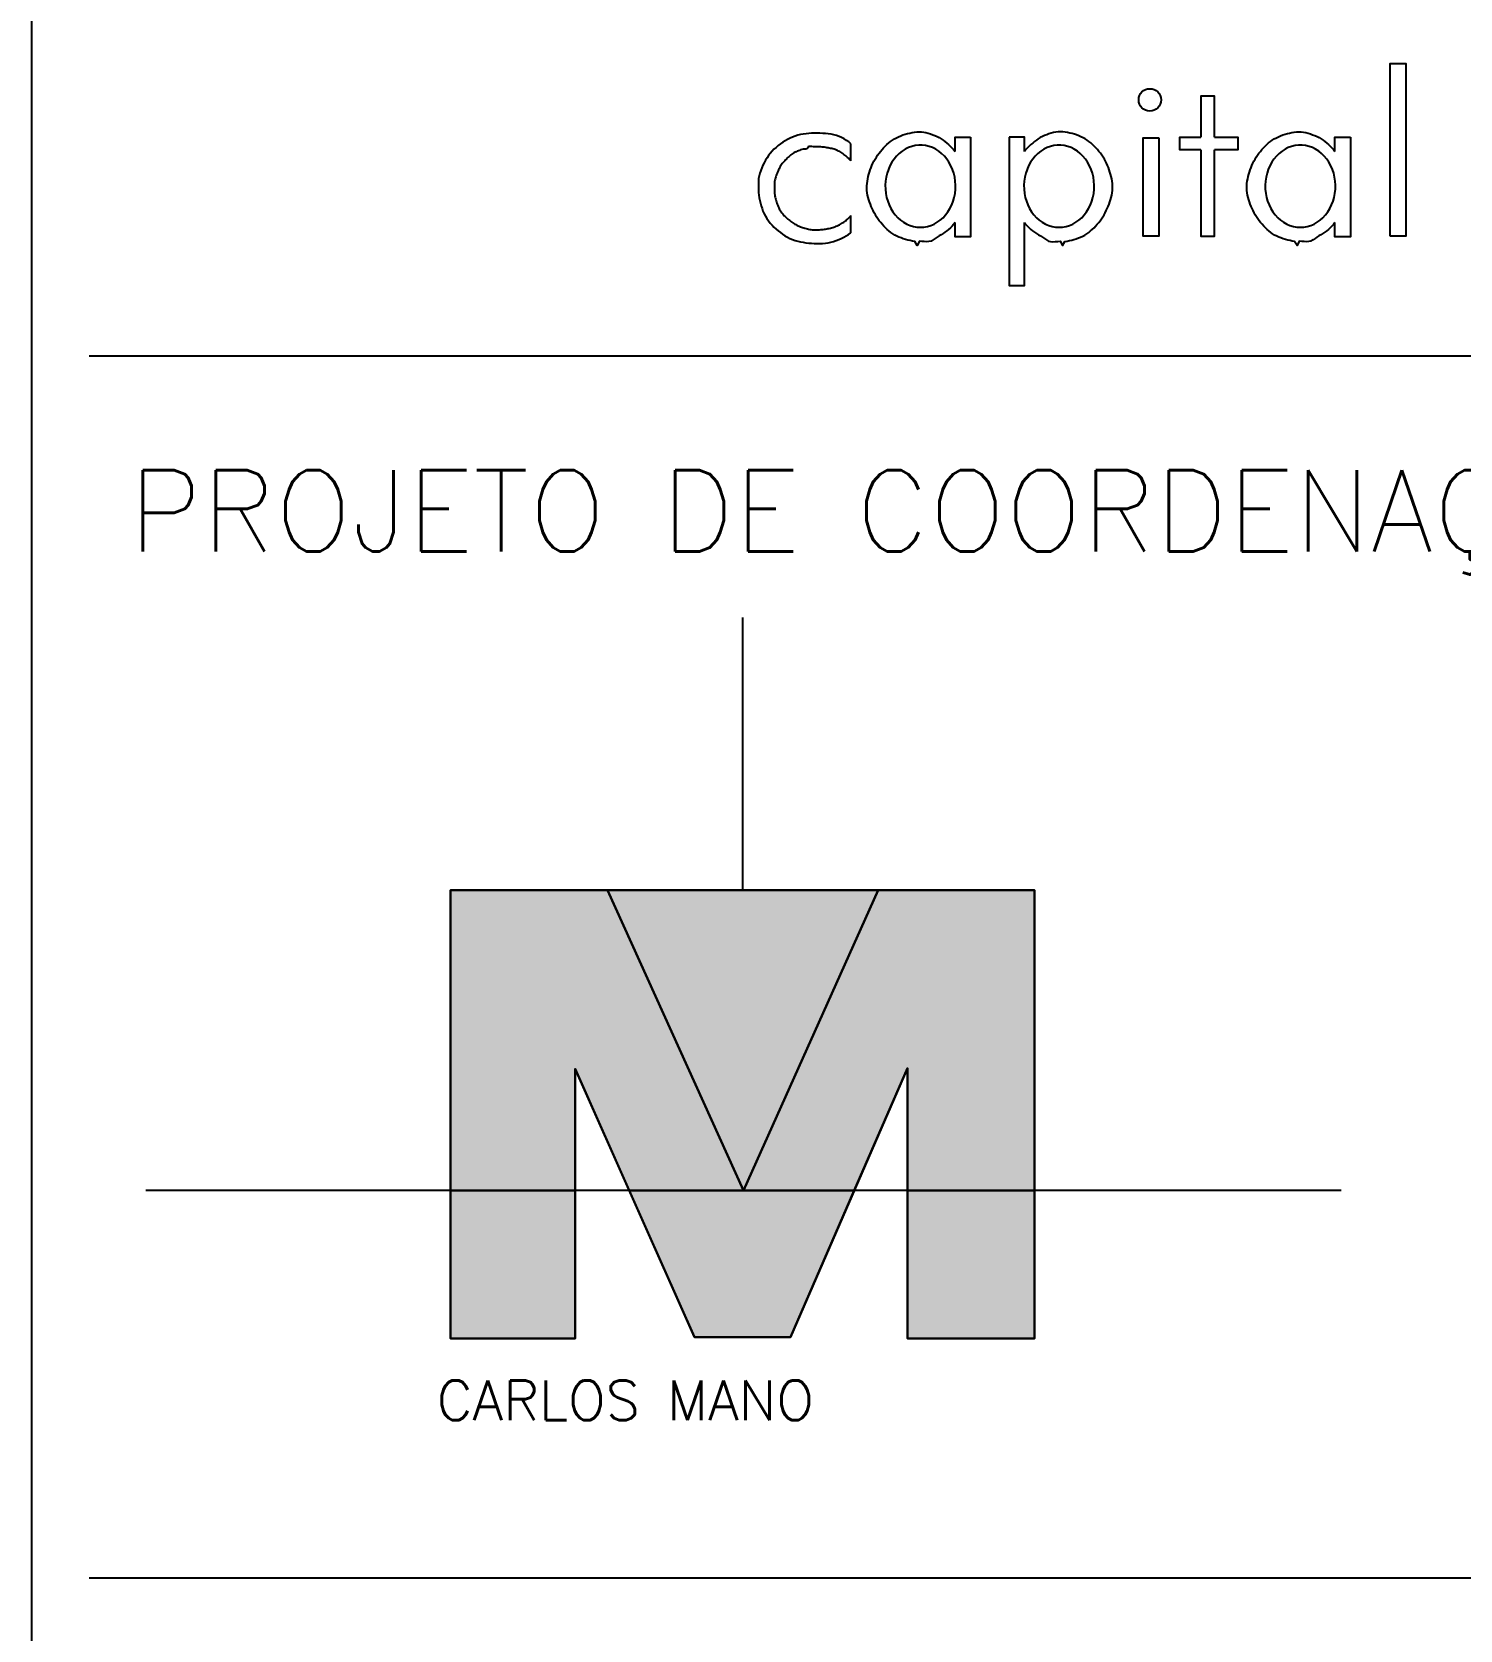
# Model space of a CAD drawing. Extents: x 3196 to 9141, y -1880 to 2325.
# Drawn here: x 8216 to 8392.1, y -1431.7 to -1234.7 of the extents above; entities that cross this region are included whole.
import ezdxf

# ---------------------------------------------------------------- set-up
doc = ezdxf.new("R2010")
doc.units = 0
doc.header["$MEASUREMENT"] = 0
doc.layers.add('10', color=10, linetype='CONTINUOUS')
doc.layers.add('7', color=7, linetype='CONTINUOUS')
doc.styles.get("Standard").update_dxf_attribs({"font": 'ROMANS.SHX'})

msp = doc.modelspace()

# ---------------------------------------------------------------- linework, layer by layer
at = {"layer": '10', "linetype": 'Continuous'}
for p, q in [((8316.989418, -1250.607435), (8316.989418, -1248.480835)), ((8316.989418, -1259.461785), (8316.989418, -1257.339885)), ((9085.255018, -1274.679835), (8223.062618, -1274.679835)), ((8303.652368, -1340.522035), (8303.652368, -1306.892835)), ((8286.953668, -1340.522035), (8320.351018, -1340.522035)), ((9085.255018, -1425.339835), (8223.062618, -1425.339835))]:
    msp.add_line(p, q, dxfattribs=at)
for points in [[(8383.463368, -1259.824635), (8385.470568, -1259.824635), (8385.470568, -1238.639885), (8383.463368, -1238.639885), (8383.463368, -1259.824635)], [(8361.829918, -1247.683435), (8361.829918, -1242.612785), (8360.156168, -1242.612785), (8360.156168, -1247.683435)], [(8316.989418, -1248.480835), (8316.734368, -1248.241735), (8316.429218, -1248.082685), (8316.145168, -1247.890635), (8315.848868, -1247.721135), (8315.535918, -1247.583285), (8315.210168, -1247.473035), (8314.876218, -1247.385535), (8314.538018, -1247.317385), (8314.197868, -1247.265535), (8313.856318, -1247.227185), (8313.513718, -1247.200385), (8313.170518, -1247.183785), (8312.826918, -1247.176685), (8312.483218, -1247.178835), (8312.139718, -1247.190685), (8311.796718, -1247.213085), (8311.454568, -1247.247635), (8311.114118, -1247.295485), (8310.776518, -1247.358085), (8310.443118, -1247.437785), (8310.115468, -1247.537885), (8309.794368, -1247.658735), (8309.479518, -1247.797285), (8309.171068, -1247.951085), (8308.869368, -1248.118685), (8308.575318, -1248.299385), (8308.290168, -1248.493235), (8308.015718, -1248.701135), (8307.753368, -1248.923335), (8307.503718, -1249.158935), (8307.267868, -1249.407685), (8307.047618, -1249.669785), (8306.842218, -1249.943935), (8306.649918, -1250.228135), (8306.469468, -1250.520835), (8306.300468, -1250.820985), (8306.143118, -1251.127985), (8305.998368, -1251.441735), (8305.867968, -1251.762335), (8305.755868, -1252.089185), (8305.668218, -1252.421285), (8305.612568, -1252.757785), (8305.593768, -1253.098135), (8305.598468, -1253.440985), (8305.609218, -1253.785085), (8305.609618, -1254.129235), (8305.604518, -1254.472235), (8305.622218, -1254.813235), (8305.674418, -1255.151835), (8305.746968, -1255.488585), (8305.829518, -1255.823485), (8305.922168, -1256.155435), (8306.026718, -1256.483035), (8306.145618, -1256.804585), (8306.282318, -1257.118135), (8306.440818, -1257.421285), (8306.620818, -1257.713235), (8306.819168, -1257.994035), (8307.033618, -1258.263285), (8307.262468, -1258.520235), (8307.503768, -1258.765635), (8307.755668, -1259.000335), (8308.017068, -1259.224385), (8308.287418, -1259.437435), (8308.566668, -1259.638285), (8308.855268, -1259.825085), (8309.153968, -1259.995585), (8309.461668, -1260.148885), (8309.777218, -1260.283985), (8310.099668, -1260.398835), (8310.428268, -1260.492585), (8310.761768, -1260.568585), (8311.099018, -1260.630135), (8311.439168, -1260.679535), (8311.781518, -1260.718485), (8312.125518, -1260.748035), (8312.470618, -1260.768685), (8312.816418, -1260.780335), (8313.162168, -1260.781985), (8313.506918, -1260.771535), (8313.849418, -1260.746085), (8314.188468, -1260.701985), (8314.522568, -1260.634285), (8314.850668, -1260.540235), (8315.173418, -1260.424735), (8315.491518, -1260.293285), (8315.805368, -1260.150335), (8316.115118, -1259.999735), (8316.419368, -1259.841385), (8316.711918, -1259.663285), (8316.989418, -1259.461785)], [(8329.829618, -1258.188035), (8329.653518, -1258.417485), (8329.463768, -1258.636035), (8329.260618, -1258.842735), (8329.045568, -1259.036435), (8328.820218, -1259.215685), (8328.586668, -1259.382235), (8328.347368, -1259.540635), (8328.104318, -1259.695235), (8327.859568, -1259.850035), (8327.614768, -1260.009085), (8327.371768, -1260.176585), (8327.128768, -1260.344785), (8326.876818, -1260.481085), (8326.606618, -1260.552135), (8326.319918, -1260.564085), (8326.024918, -1260.545885), (8325.729268, -1260.525185), (8325.434718, -1260.491135), (8325.156818, -1261.032735), (8324.860868, -1260.520435), (8324.574818, -1260.482485), (8324.290818, -1260.423285), (8324.008218, -1260.353435), (8323.727418, -1260.276335), (8323.449368, -1260.191085), (8323.175168, -1260.096335), (8322.906168, -1259.990135), (8322.644068, -1259.869835), (8322.390768, -1259.732285), (8322.146868, -1259.577335), (8321.911518, -1259.408085), (8321.684368, -1259.226935), (8321.465518, -1259.035485), (8321.254618, -1258.835235), (8321.051118, -1258.627485), (8320.854818, -1258.413085), (8320.665868, -1258.192535), (8320.485018, -1257.965835), (8320.313368, -1257.732835), (8320.152568, -1257.492835), (8320.004518, -1257.245035), (8319.867918, -1256.990435), (8319.740318, -1256.730535), (8319.619718, -1256.466685), (8319.504768, -1256.199785), (8319.395768, -1255.930335), (8319.293968, -1255.658385), (8319.201018, -1255.383785), (8319.119118, -1255.106335), (8319.051118, -1254.825585), (8319.000668, -1254.540985), (8318.969118, -1254.252935), (8318.955318, -1253.963085), (8318.958918, -1253.673035), (8318.980518, -1253.384335), (8319.019168, -1253.097685), (8319.071718, -1252.813085), (8319.135868, -1252.530435), (8319.209818, -1252.249785), (8319.292468, -1251.971385), (8319.383168, -1251.695485), (8319.481868, -1251.422635), (8319.588968, -1251.153385), (8319.705518, -1250.888585), (8319.833068, -1250.629335), (8319.973568, -1250.376935), (8320.126268, -1250.131285), (8320.289118, -1249.891585), (8320.460668, -1249.657335), (8320.639868, -1249.428435), (8320.826218, -1249.205085), (8321.019568, -1248.987735), (8321.220318, -1248.777335), (8321.429068, -1248.575085), (8321.646818, -1248.382485), (8321.873218, -1248.200485), (8322.107818, -1248.030135), (8322.350618, -1247.873085), (8322.602268, -1247.731885), (8322.862468, -1247.607285), (8323.129518, -1247.496635), (8323.402068, -1247.397885), (8323.678968, -1247.309635), (8323.959368, -1247.231135), (8324.242668, -1247.162135), (8324.528368, -1247.103135), (8324.816118, -1247.055035), (8325.105118, -1247.020585), (8325.394168, -1247.004135), (8325.681918, -1247.011285), (8325.967368, -1247.046235), (8326.250318, -1247.104685), (8326.530668, -1247.181085), (8326.808168, -1247.271085), (8327.082468, -1247.371135), (8327.352768, -1247.478985), (8327.617718, -1247.596235), (8327.875418, -1247.726085), (8328.123718, -1247.872135), (8328.362318, -1248.034635), (8328.592918, -1248.209835), (8328.816968, -1248.394485), (8329.035568, -1248.585885), (8329.249368, -1248.781885), (8329.456118, -1248.984035), (8329.650068, -1249.198435), (8329.829618, -1249.425335)], [(8338.393268, -1258.188035), (8338.569418, -1258.417485), (8338.759168, -1258.636035), (8338.962318, -1258.842735), (8339.177368, -1259.036435), (8339.402718, -1259.215685), (8339.636268, -1259.382235), (8339.875568, -1259.540635), (8340.118568, -1259.695235), (8340.363368, -1259.850035), (8340.608168, -1260.009085), (8340.851168, -1260.176585), (8341.094118, -1260.344785), (8341.346118, -1260.481085), (8341.616318, -1260.552135), (8341.903018, -1260.564085), (8342.198018, -1260.545885), (8342.493618, -1260.525185), (8342.788218, -1260.491135), (8343.066118, -1261.032735), (8343.362068, -1260.520435), (8343.648118, -1260.482485), (8343.932118, -1260.423285), (8344.214718, -1260.353435), (8344.495518, -1260.276335), (8344.773568, -1260.191085), (8345.047768, -1260.096335), (8345.316768, -1259.990135), (8345.578868, -1259.869835), (8345.832168, -1259.732285), (8346.076068, -1259.577335), (8346.311418, -1259.408085), (8346.538568, -1259.226935), (8346.757418, -1259.035485), (8346.968318, -1258.835235), (8347.171818, -1258.627485), (8347.368118, -1258.413085), (8347.557018, -1258.192535), (8347.737918, -1257.965835), (8347.909568, -1257.732835), (8348.070368, -1257.492835), (8348.218418, -1257.245035), (8348.355018, -1256.990435), (8348.482618, -1256.730535), (8348.603218, -1256.466685), (8348.718118, -1256.199785), (8348.827118, -1255.930335), (8348.928968, -1255.658385), (8349.021918, -1255.383785), (8349.103818, -1255.106335), (8349.171818, -1254.825585), (8349.222268, -1254.540985), (8349.253818, -1254.252935), (8349.267618, -1253.963085), (8349.264018, -1253.673035), (8349.242418, -1253.384335), (8349.203768, -1253.097685), (8349.151218, -1252.813085), (8349.087068, -1252.530435), (8349.013118, -1252.249785), (8348.930468, -1251.971385), (8348.839768, -1251.695485), (8348.741068, -1251.422635), (8348.633968, -1251.153385), (8348.517418, -1250.888585), (8348.389868, -1250.629335), (8348.249368, -1250.376935), (8348.096668, -1250.131285), (8347.933818, -1249.891585), (8347.762268, -1249.657335), (8347.583068, -1249.428435), (8347.396718, -1249.205085), (8347.203318, -1248.987735), (8347.002618, -1248.777335), (8346.793868, -1248.575085), (8346.576118, -1248.382485), (8346.349718, -1248.200485), (8346.115118, -1248.030135), (8345.872268, -1247.873085), (8345.620668, -1247.731885), (8345.360468, -1247.607285), (8345.093418, -1247.496635), (8344.820868, -1247.397885), (8344.543968, -1247.309635), (8344.263568, -1247.231135), (8343.980268, -1247.162135), (8343.694568, -1247.103135), (8343.406818, -1247.055035), (8343.117768, -1247.020585), (8342.828768, -1247.004135), (8342.541018, -1247.011285), (8342.255518, -1247.046235), (8341.972618, -1247.104685), (8341.692268, -1247.181085), (8341.414718, -1247.271085), (8341.140468, -1247.371135), (8340.870168, -1247.478985), (8340.605218, -1247.596235), (8340.347468, -1247.726085), (8340.099168, -1247.872135), (8339.860618, -1248.034635), (8339.630018, -1248.209835), (8339.405968, -1248.394485), (8339.187368, -1248.585885), (8338.973568, -1248.781885), (8338.766818, -1248.984035), (8338.572868, -1249.198435), (8338.393268, -1249.425335)], [(8376.680068, -1258.188035), (8376.503968, -1258.417485), (8376.314168, -1258.636035), (8376.111068, -1258.842735), (8375.895968, -1259.036435), (8375.670668, -1259.215685), (8375.437118, -1259.382235), (8375.197768, -1259.540635), (8374.954768, -1259.695235), (8374.709968, -1259.850035), (8374.465218, -1260.009085), (8374.222218, -1260.176585), (8373.979218, -1260.344785), (8373.727218, -1260.481085), (8373.457018, -1260.552135), (8373.170318, -1260.564085), (8372.875318, -1260.545885), (8372.579718, -1260.525185), (8372.285118, -1260.491135), (8372.007218, -1261.032735), (8371.711268, -1260.520435), (8371.425268, -1260.482485), (8371.141218, -1260.423285), (8370.858618, -1260.353435), (8370.577818, -1260.276335), (8370.299768, -1260.191085), (8370.025618, -1260.096335), (8369.756618, -1259.990135), (8369.494468, -1259.869835), (8369.241218, -1259.732285), (8368.997268, -1259.577335), (8368.761968, -1259.408085), (8368.534818, -1259.226935), (8368.315918, -1259.035485), (8368.105068, -1258.835235), (8367.901568, -1258.627485), (8367.705218, -1258.413085), (8367.516318, -1258.192535), (8367.335468, -1257.965835), (8367.163768, -1257.732835), (8367.002968, -1257.492835), (8366.854918, -1257.245035), (8366.718318, -1256.990435), (8366.590718, -1256.730535), (8366.470168, -1256.466685), (8366.355218, -1256.199785), (8366.246218, -1255.930335), (8366.144418, -1255.658385), (8366.051418, -1255.383785), (8365.969518, -1255.106335), (8365.901568, -1254.825585), (8365.851068, -1254.540985), (8365.819568, -1254.252935), (8365.805768, -1253.963085), (8365.809368, -1253.673035), (8365.830968, -1253.384335), (8365.869568, -1253.097685), (8365.922168, -1252.813085), (8365.986268, -1252.530435), (8366.060268, -1252.249785), (8366.142868, -1251.971385), (8366.233618, -1251.695485), (8366.332268, -1251.422635), (8366.439418, -1251.153385), (8366.555968, -1250.888585), (8366.683518, -1250.629335), (8366.823968, -1250.376935), (8366.976668, -1250.131285), (8367.139568, -1249.891585), (8367.311068, -1249.657335), (8367.490318, -1249.428435), (8367.676668, -1249.205085), (8367.870018, -1248.987735), (8368.070718, -1248.777335), (8368.279518, -1248.575085), (8368.497268, -1248.382485), (8368.723668, -1248.200485), (8368.958218, -1248.030135), (8369.201068, -1247.873085), (8369.452668, -1247.731885), (8369.712868, -1247.607285), (8369.979968, -1247.496635), (8370.252518, -1247.397885), (8370.529418, -1247.309635), (8370.809818, -1247.231135), (8371.093118, -1247.162135), (8371.378818, -1247.103135), (8371.666568, -1247.055035), (8371.955568, -1247.020585), (8372.244568, -1247.004135), (8372.532368, -1247.011285), (8372.817818, -1247.046235), (8373.100768, -1247.104685), (8373.381118, -1247.181085), (8373.658618, -1247.271085), (8373.932868, -1247.371135), (8374.203218, -1247.478985), (8374.468168, -1247.596235), (8374.725868, -1247.726085), (8374.974168, -1247.872135), (8375.212718, -1248.034635), (8375.443318, -1248.209835), (8375.667418, -1248.394485), (8375.886018, -1248.585885), (8376.099818, -1248.781885), (8376.306568, -1248.984035), (8376.500468, -1249.198435), (8376.680068, -1249.425335)], [(8316.989418, -1250.607435), (8316.893068, -1250.491435), (8316.791718, -1250.379735), (8316.685218, -1250.273035), (8316.574318, -1250.170935), (8316.460418, -1250.071935), (8316.344518, -1249.975135), (8316.226818, -1249.880535), (8316.107318, -1249.788335), (8315.985818, -1249.698785), (8315.862068, -1249.612485), (8315.735768, -1249.530035), (8315.606318, -1249.452435), (8315.473668, -1249.380185), (8315.338068, -1249.313585), (8315.199768, -1249.253085), (8315.058818, -1249.199685), (8314.915418, -1249.153585), (8314.770018, -1249.113435), (8314.623268, -1249.077935), (8314.475468, -1249.046135), (8314.327018, -1249.017235), (8314.178318, -1248.990585), (8314.029618, -1248.965735), (8313.880918, -1248.942485), (8313.731518, -1248.921285), (8313.580568, -1248.902585), (8313.428718, -1248.886935), (8313.276918, -1248.874885), (8313.126218, -1248.867285), (8312.977718, -1248.865285), (8312.832318, -1248.869785), (8312.685918, -1248.875635), (8312.530568, -1248.872735), (8312.359418, -1248.852685), (8312.179818, -1248.824635), (8312.006118, -1248.806485), (8311.853018, -1248.816985), (8311.736618, -1248.876435), (8311.669468, -1249.001285), (8311.574268, -1249.095835), (8311.431318, -1249.134935), (8311.263168, -1249.145835), (8311.090868, -1249.154135), (8310.934068, -1249.183885), (8310.794118, -1249.236535), (8310.657518, -1249.294985), (8310.518768, -1249.352485), (8310.379068, -1249.410335), (8310.239868, -1249.470285), (8310.102468, -1249.534035), (8309.968418, -1249.603585), (8309.839118, -1249.681035), (8309.714518, -1249.765935), (8309.593768, -1249.856585), (8309.476318, -1249.951785), (8309.361718, -1250.050485), (8309.249718, -1250.152035), (8309.140018, -1250.256035), (8309.032518, -1250.362185), (8308.927168, -1250.470435), (8308.824218, -1250.580835), (8308.723818, -1250.693435), (8308.626468, -1250.808635), (8308.532818, -1250.926735), (8308.443518, -1251.048285), (8308.358518, -1251.173035), (8308.277818, -1251.300585), (8308.201568, -1251.430785), (8308.130268, -1251.563585), (8308.063468, -1251.698735), (8308.000518, -1251.835785), (8307.940918, -1251.974385), (8307.884368, -1252.114385), (8307.830718, -1252.255635), (8307.780068, -1252.398035), (8307.732618, -1252.541685), (8307.688868, -1252.686585), (8307.649418, -1252.832885), (8307.615268, -1252.980285), (8307.587668, -1253.128635), (8307.568318, -1253.277885), (8307.558918, -1253.427785), (8307.557518, -1253.578335), (8307.560368, -1253.729235), (8307.563768, -1253.880335), (8307.564168, -1254.031485), (8307.561368, -1254.182585), (8307.559368, -1254.333385), (8307.562668, -1254.483785), (8307.575368, -1254.633585), (8307.596968, -1254.782685), (8307.625068, -1254.931185), (8307.657818, -1255.079035), (8307.693718, -1255.226135), (8307.732368, -1255.372535), (8307.773568, -1255.518135), (8307.817318, -1255.662935), (8307.863768, -1255.806685), (8307.913268, -1255.949285), (8307.966268, -1256.090435), (8308.023518, -1256.229735), (8308.085918, -1256.366735), (8308.154568, -1256.500985), (8308.229018, -1256.632385), (8308.308568, -1256.760985), (8308.392818, -1256.886585), (8308.481718, -1257.008885), (8308.575368, -1257.127385), (8308.673968, -1257.241485), (8308.776918, -1257.351735), (8308.883368, -1257.458735), (8308.992668, -1257.562985), (8309.104418, -1257.664785), (8309.218318, -1257.764235), (8309.334168, -1257.861435), (8309.451968, -1257.956235), (8309.571718, -1258.048335), (8309.693668, -1258.137335), (8309.817868, -1258.222935), (8309.944518, -1258.304685), (8310.073968, -1258.381985), (8310.206118, -1258.454635), (8310.340618, -1258.523235), (8310.477068, -1258.588085), (8310.615118, -1258.649535), (8310.754668, -1258.707435), (8310.895568, -1258.761585), (8311.037918, -1258.811585), (8311.181568, -1258.857285), (8311.326368, -1258.899235), (8311.472218, -1258.937835), (8311.619018, -1258.973135), (8311.766618, -1259.005235), (8311.914918, -1259.033735), (8312.063818, -1259.058285), (8312.213318, -1259.078135), (8312.363318, -1259.092285), (8312.513818, -1259.100185), (8312.664618, -1259.102685), (8312.815568, -1259.100685), (8312.966468, -1259.094785), (8313.117218, -1259.085335), (8313.267568, -1259.072485), (8313.417568, -1259.056735), (8313.567268, -1259.038585), (8313.716668, -1259.018385), (8313.865868, -1258.996285), (8314.014768, -1258.972435), (8314.163368, -1258.946835), (8314.311618, -1258.919035), (8314.459018, -1258.887385), (8314.605018, -1258.850035), (8314.749768, -1258.807635), (8314.893368, -1258.761635), (8315.034918, -1258.709835), (8315.174168, -1258.651985), (8315.312118, -1258.591135), (8315.448668, -1258.527135), (8315.582718, -1258.458235), (8315.714268, -1258.384535), (8315.844468, -1258.308335), (8315.973218, -1258.229785), (8316.100168, -1258.148335), (8316.224768, -1258.063385), (8316.346368, -1257.974035), (8316.464168, -1257.879685), (8316.577268, -1257.779935), (8316.684618, -1257.674235), (8316.787468, -1257.563985), (8316.888468, -1257.451885), (8316.989268, -1257.339785)], [(8325.562768, -1258.782385), (8325.994568, -1258.757235), (8326.422068, -1258.681985), (8326.841018, -1258.557435), (8327.247268, -1258.384785), (8327.636768, -1258.165735), (8328.005668, -1257.902535), (8328.350268, -1257.597735), (8328.667218, -1257.254385), (8328.953268, -1256.875885), (8329.205618, -1256.466035), (8329.421818, -1256.028885), (8329.599618, -1255.568735), (8329.737318, -1255.090235), (8329.833518, -1254.598085), (8329.887268, -1254.097185), (8329.898018, -1253.592585), (8329.865718, -1253.089185), (8329.790668, -1252.592035), (8329.673568, -1252.106135), (8329.515618, -1251.636235), (8329.318368, -1251.187035), (8329.083818, -1250.762985), (8328.814268, -1250.368285), (8328.512418, -1250.006935), (8328.181218, -1249.682435), (8327.824018, -1249.398085), (8327.444368, -1249.156685), (8327.045968, -1248.960585), (8326.632868, -1248.811785), (8326.209118, -1248.711785), (8325.778918, -1248.661535), (8325.346618, -1248.661535), (8324.916418, -1248.711785), (8324.492668, -1248.811785), (8324.079568, -1248.960585), (8323.681218, -1249.156685), (8323.301518, -1249.398085), (8322.944318, -1249.682435), (8322.613118, -1250.006935), (8322.311268, -1250.368285), (8322.041718, -1250.762985), (8321.807168, -1251.187035), (8321.609918, -1251.636235), (8321.451968, -1252.106135), (8321.334918, -1252.592035), (8321.259818, -1253.089185), (8321.227518, -1253.592585), (8321.238318, -1254.097185), (8321.292068, -1254.598085), (8321.388268, -1255.090235), (8321.525968, -1255.568735), (8321.703768, -1256.028885), (8321.919918, -1256.466035), (8322.172268, -1256.875885), (8322.458368, -1257.254385), (8322.775268, -1257.597735), (8323.119868, -1257.902535), (8323.488768, -1258.165735), (8323.878268, -1258.384785), (8324.284518, -1258.557435), (8324.703518, -1258.681985), (8325.130968, -1258.757235), (8325.562768, -1258.782385)], [(8331.728718, -1247.683735), (8331.728718, -1259.949785), (8329.829618, -1259.949785), (8329.829618, -1258.188035)], [(8329.829618, -1249.425335), (8329.829618, -1247.683735), (8331.728718, -1247.683735)], [(8336.494218, -1247.683735), (8336.494218, -1265.979435), (8338.393268, -1265.979435), (8338.393268, -1258.188035)], [(8338.393268, -1249.425335), (8338.393268, -1247.683735), (8336.494218, -1247.683735)], [(8342.660168, -1258.782385), (8343.091918, -1258.757235), (8343.519418, -1258.681985), (8343.938368, -1258.557435), (8344.344618, -1258.384785), (8344.734168, -1258.165735), (8345.103068, -1257.902535), (8345.447668, -1257.597735), (8345.764568, -1257.254385), (8346.050668, -1256.875885), (8346.303018, -1256.466035), (8346.519168, -1256.028885), (8346.696968, -1255.568735), (8346.834668, -1255.090235), (8346.930868, -1254.598085), (8346.984618, -1254.097185), (8346.995418, -1253.592585), (8346.963118, -1253.089185), (8346.888018, -1252.592035), (8346.770918, -1252.106135), (8346.613018, -1251.636235), (8346.415768, -1251.187035), (8346.181218, -1250.762985), (8345.911668, -1250.368285), (8345.609818, -1250.006935), (8345.278618, -1249.682435), (8344.921418, -1249.398085), (8344.541718, -1249.156685), (8344.143368, -1248.960585), (8343.730268, -1248.811785), (8343.306468, -1248.711785), (8342.876318, -1248.661535), (8342.444018, -1248.661535), (8342.013818, -1248.711785), (8341.590068, -1248.811785), (8341.176968, -1248.960585), (8340.778568, -1249.156685), (8340.398918, -1249.398085), (8340.041718, -1249.682435), (8339.710518, -1250.006935), (8339.408668, -1250.368285), (8339.139118, -1250.762985), (8338.904568, -1251.187035), (8338.707318, -1251.636235), (8338.549368, -1252.106135), (8338.432268, -1252.592035), (8338.357218, -1253.089185), (8338.324918, -1253.592585), (8338.335668, -1254.097185), (8338.389418, -1254.598085), (8338.485618, -1255.090235), (8338.623318, -1255.568735), (8338.801118, -1256.028885), (8339.017318, -1256.466035), (8339.269668, -1256.875885), (8339.555718, -1257.254385), (8339.872618, -1257.597735), (8340.217268, -1257.902535), (8340.586168, -1258.165735), (8340.975668, -1258.384785), (8341.381918, -1258.557435), (8341.800868, -1258.681985), (8342.228368, -1258.757235), (8342.660168, -1258.782385)], [(8354.959018, -1247.737985), (8354.959018, -1259.860385), (8353.032868, -1259.860385), (8353.032868, -1247.737985), (8354.959018, -1247.737985)], [(8360.156168, -1249.226535), (8357.556118, -1249.226535), (8357.556118, -1247.683435), (8360.156168, -1247.683435)], [(8360.156168, -1249.226535), (8360.156168, -1259.867135), (8361.829918, -1259.867135), (8361.829918, -1249.226535)], [(8361.829918, -1247.683435), (8364.686168, -1247.683435), (8364.686168, -1249.226535), (8361.829918, -1249.226535)], [(8372.413218, -1258.782385), (8372.844968, -1258.757235), (8373.272468, -1258.681985), (8373.691418, -1258.557435), (8374.097668, -1258.384785), (8374.487218, -1258.165735), (8374.856118, -1257.902535), (8375.200718, -1257.597735), (8375.517618, -1257.254385), (8375.803718, -1256.875885), (8376.056068, -1256.466035), (8376.272218, -1256.028885), (8376.450018, -1255.568735), (8376.587718, -1255.090235), (8376.683918, -1254.598085), (8376.737668, -1254.097185), (8376.748468, -1253.592585), (8376.716168, -1253.089185), (8376.641068, -1252.592035), (8376.523968, -1252.106135), (8376.366068, -1251.636235), (8376.168818, -1251.187035), (8375.934268, -1250.762985), (8375.664718, -1250.368285), (8375.362868, -1250.006935), (8375.031668, -1249.682435), (8374.674468, -1249.398085), (8374.294768, -1249.156685), (8373.896418, -1248.960585), (8373.483318, -1248.811785), (8373.059518, -1248.711785), (8372.629368, -1248.661535), (8372.197018, -1248.661535), (8371.766868, -1248.711785), (8371.343118, -1248.811785), (8370.930018, -1248.960585), (8370.531618, -1249.156685), (8370.151968, -1249.398085), (8369.794768, -1249.682435), (8369.463568, -1250.006935), (8369.161718, -1250.368285), (8368.892168, -1250.762985), (8368.657618, -1251.187035), (8368.460368, -1251.636235), (8368.302418, -1252.106135), (8368.185318, -1252.592035), (8368.110268, -1253.089185), (8368.077968, -1253.592585), (8368.088718, -1254.097185), (8368.142468, -1254.598085), (8368.238668, -1255.090235), (8368.376368, -1255.568735), (8368.554168, -1256.028885), (8368.770368, -1256.466035), (8369.022718, -1256.875885), (8369.308768, -1257.254385), (8369.625668, -1257.597735), (8369.970318, -1257.902535), (8370.339218, -1258.165735), (8370.728718, -1258.384785), (8371.134968, -1258.557435), (8371.553918, -1258.681985), (8371.981418, -1258.757235), (8372.413218, -1258.782385)], [(8378.579168, -1247.683735), (8378.579168, -1259.949785), (8376.680068, -1259.949785), (8376.680068, -1258.188035)], [(8376.680068, -1249.425335), (8376.680068, -1247.683735), (8378.579168, -1247.683735)], [(8272.492668, -1377.561885), (8277.654668, -1377.561885), (8282.973918, -1377.561885), (8282.973918, -1362.537485), (8289.658268, -1377.561885), (8294.303368, -1377.561885), (8299.026018, -1377.561885), (8303.748718, -1377.561885), (8286.953668, -1340.522035), (8267.611718, -1340.522035), (8267.611718, -1377.561885), (8272.492668, -1377.561885)], [(8267.611718, -1395.784435), (8267.611718, -1340.522035), (8286.953668, -1340.522035), (8303.748718, -1377.561885), (8320.351018, -1340.522035), (8339.646468, -1340.522035), (8339.646468, -1395.784435), (8323.966168, -1395.784435), (8323.966168, -1362.463335), (8309.559018, -1395.635485), (8297.699218, -1395.635485), (8282.973918, -1362.537485), (8282.973918, -1395.784435), (8267.611718, -1395.784435)], [(8320.351018, -1340.522035), (8286.953668, -1340.522035), (8303.748718, -1377.561885), (8320.351018, -1340.522035)], [(8323.966168, -1377.561885), (8329.395218, -1377.561885), (8334.665618, -1377.561885), (8339.646468, -1377.561885), (8339.646468, -1340.522035), (8320.351018, -1340.522035), (8303.748718, -1377.561885), (8308.325568, -1377.561885), (8312.902418, -1377.561885), (8317.408618, -1377.561885), (8323.966168, -1362.463335), (8323.966168, -1377.561885)], [(8377.441118, -1377.561885), (8230.056168, -1377.561885)], [(8277.654668, -1377.561885), (8272.492668, -1377.561885), (8267.611718, -1377.561885), (8267.611718, -1395.784435), (8282.973918, -1395.784435), (8282.973918, -1377.561885), (8277.654668, -1377.561885)], [(8312.902418, -1377.561885), (8308.325568, -1377.561885), (8303.748718, -1377.561885), (8299.026018, -1377.561885), (8294.303368, -1377.561885), (8289.658268, -1377.561885), (8297.699218, -1395.635485), (8309.559018, -1395.635485), (8317.408618, -1377.561885), (8312.902418, -1377.561885)], [(8334.665618, -1377.561885), (8329.395218, -1377.561885), (8323.966168, -1377.561885), (8323.966168, -1395.784435), (8339.646468, -1395.784435), (8339.646468, -1377.561885), (8334.665618, -1377.561885)]]:
    msp.add_lwpolyline(points, dxfattribs=at)
msp.add_circle((8353.863618, -1243.075485), 1.3828, dxfattribs=at)
for points in [[(8286.953668, -1340.522035), (8267.611718, -1340.522035), (8267.611718, -1340.522035)], [(8272.492668, -1377.561885), (8286.953668, -1340.522035), (8267.611718, -1340.522035)], [(8267.611718, -1340.522035), (8267.611718, -1377.561885), (8267.611718, -1377.561885)], [(8272.492668, -1377.561885), (8267.611718, -1340.522035), (8267.611718, -1377.561885)], [(8272.492668, -1377.561885), (8282.973918, -1362.537485), (8286.953668, -1340.522035)], [(8282.973918, -1362.537485), (8303.748718, -1377.561885), (8286.953668, -1340.522035)], [(8282.973918, -1362.537485), (8286.953668, -1340.522035), (8286.953668, -1340.522035)], [(8303.748718, -1377.561885), (8286.953668, -1340.522035), (8286.953668, -1340.522035)], [(8286.953668, -1340.522035), (8303.748718, -1377.561885), (8303.748718, -1377.561885)], [(8320.351018, -1340.522035), (8286.953668, -1340.522035), (8303.748718, -1377.561885)], [(8320.351018, -1340.522035), (8303.748718, -1377.561885), (8303.748718, -1377.561885)], [(8339.646468, -1340.522035), (8320.351018, -1340.522035), (8303.748718, -1377.561885)], [(8339.646468, -1340.522035), (8303.748718, -1377.561885), (8308.325568, -1377.561885)], [(8339.646468, -1340.522035), (8308.325568, -1377.561885), (8312.902418, -1377.561885)], [(8339.646468, -1340.522035), (8312.902418, -1377.561885), (8323.966168, -1362.463335)], [(8323.966168, -1377.561885), (8329.395218, -1377.561885), (8339.646468, -1340.522035)], [(8339.646468, -1340.522035), (8323.966168, -1362.463335), (8323.966168, -1362.463335)], [(8323.966168, -1377.561885), (8339.646468, -1340.522035), (8323.966168, -1362.463335)], [(8329.395218, -1377.561885), (8334.665618, -1377.561885), (8339.646468, -1340.522035)], [(8329.395218, -1377.561885), (8339.646468, -1340.522035), (8339.646468, -1340.522035)], [(8334.665618, -1377.561885), (8339.646468, -1377.561885), (8339.646468, -1340.522035)], [(8334.665618, -1377.561885), (8339.646468, -1340.522035), (8339.646468, -1340.522035)], [(8339.646468, -1377.561885), (8339.646468, -1340.522035), (8339.646468, -1340.522035)], [(8272.492668, -1377.561885), (8277.654668, -1377.561885), (8282.973918, -1362.537485)], [(8277.654668, -1377.561885), (8282.973918, -1377.561885), (8282.973918, -1362.537485)], [(8277.654668, -1377.561885), (8282.973918, -1362.537485), (8282.973918, -1362.537485)], [(8282.973918, -1377.561885), (8282.973918, -1362.537485), (8282.973918, -1362.537485)], [(8282.973918, -1362.537485), (8289.658268, -1377.561885), (8294.303368, -1377.561885)], [(8282.973918, -1362.537485), (8294.303368, -1377.561885), (8299.026018, -1377.561885)], [(8282.973918, -1362.537485), (8299.026018, -1377.561885), (8303.748718, -1377.561885)], [(8312.902418, -1377.561885), (8317.408618, -1377.561885), (8323.966168, -1362.463335)], [(8312.902418, -1377.561885), (8323.966168, -1362.463335), (8323.966168, -1362.463335)], [(8317.408618, -1377.561885), (8323.966168, -1362.463335), (8323.966168, -1362.463335)], [(8267.611718, -1377.561885), (8267.611718, -1395.784435), (8267.611718, -1395.784435)], [(8272.492668, -1377.561885), (8267.611718, -1377.561885), (8267.611718, -1395.784435)], [(8272.492668, -1377.561885), (8267.611718, -1395.784435), (8267.611718, -1395.784435)], [(8277.654668, -1377.561885), (8272.492668, -1377.561885), (8267.611718, -1395.784435)], [(8277.654668, -1377.561885), (8267.611718, -1395.784435), (8282.973918, -1395.784435)], [(8277.654668, -1377.561885), (8282.973918, -1395.784435), (8282.973918, -1377.561885)], [(8282.973918, -1395.784435), (8282.973918, -1377.561885), (8282.973918, -1377.561885)], [(8289.658268, -1377.561885), (8297.699218, -1395.635485), (8297.699218, -1395.635485)], [(8294.303368, -1377.561885), (8289.658268, -1377.561885), (8297.699218, -1395.635485)], [(8289.658268, -1377.561885), (8294.303368, -1377.561885), (8294.303368, -1377.561885)], [(8294.303368, -1377.561885), (8297.699218, -1395.635485), (8297.699218, -1395.635485)], [(8299.026018, -1377.561885), (8294.303368, -1377.561885), (8297.699218, -1395.635485)], [(8294.303368, -1377.561885), (8299.026018, -1377.561885), (8299.026018, -1377.561885)], [(8299.026018, -1377.561885), (8297.699218, -1395.635485), (8297.699218, -1395.635485)], [(8303.748718, -1377.561885), (8299.026018, -1377.561885), (8297.699218, -1395.635485)], [(8303.748718, -1377.561885), (8297.699218, -1395.635485), (8297.699218, -1395.635485)], [(8308.325568, -1377.561885), (8303.748718, -1377.561885), (8297.699218, -1395.635485)], [(8308.325568, -1377.561885), (8297.699218, -1395.635485), (8297.699218, -1395.635485)], [(8312.902418, -1377.561885), (8308.325568, -1377.561885), (8297.699218, -1395.635485)], [(8312.902418, -1377.561885), (8297.699218, -1395.635485), (8309.559018, -1395.635485)], [(8299.026018, -1377.561885), (8303.748718, -1377.561885), (8303.748718, -1377.561885)], [(8303.748718, -1377.561885), (8308.325568, -1377.561885), (8308.325568, -1377.561885)], [(8308.325568, -1377.561885), (8312.902418, -1377.561885), (8312.902418, -1377.561885)], [(8309.559018, -1395.635485), (8317.408618, -1377.561885), (8317.408618, -1377.561885)], [(8312.902418, -1377.561885), (8309.559018, -1395.635485), (8317.408618, -1377.561885)], [(8323.966168, -1377.561885), (8323.966168, -1395.784435), (8323.966168, -1395.784435)], [(8329.395218, -1377.561885), (8323.966168, -1377.561885), (8323.966168, -1395.784435)], [(8329.395218, -1377.561885), (8323.966168, -1395.784435), (8323.966168, -1395.784435)], [(8334.665618, -1377.561885), (8329.395218, -1377.561885), (8323.966168, -1395.784435)], [(8334.665618, -1377.561885), (8323.966168, -1395.784435), (8339.646468, -1395.784435)], [(8334.665618, -1377.561885), (8339.646468, -1395.784435), (8339.646468, -1377.561885)], [(8339.646468, -1395.784435), (8339.646468, -1377.561885), (8339.646468, -1377.561885)], [(8267.611718, -1395.784435), (8282.973918, -1395.784435), (8282.973918, -1395.784435)], [(8297.699218, -1395.635485), (8309.559018, -1395.635485), (8309.559018, -1395.635485)], [(8323.966168, -1395.784435), (8339.646468, -1395.784435), (8339.646468, -1395.784435)]]:
    msp.add_solid(points, dxfattribs=at)
at = {"layer": '7', "linetype": 'Continuous'}
msp.add_line((8215.999868, -1830.446935), (8215.999868, 2274.552615), dxfattribs=at)

# ---------------------------------------------------------------- texts
at = {"layer": '10', "linetype": 'Continuous'}
for s, height, p in [('PROJETO DE COORDENAÇÃO:', 10.0075, (8227.969318, -1298.744135)), ('CARLOS MANO', 4.91015, (8265.916118, -1405.867185))]:
    msp.add_text(s, height=height, dxfattribs=at).set_placement(p)

doc.saveas('drawing.dxf')
